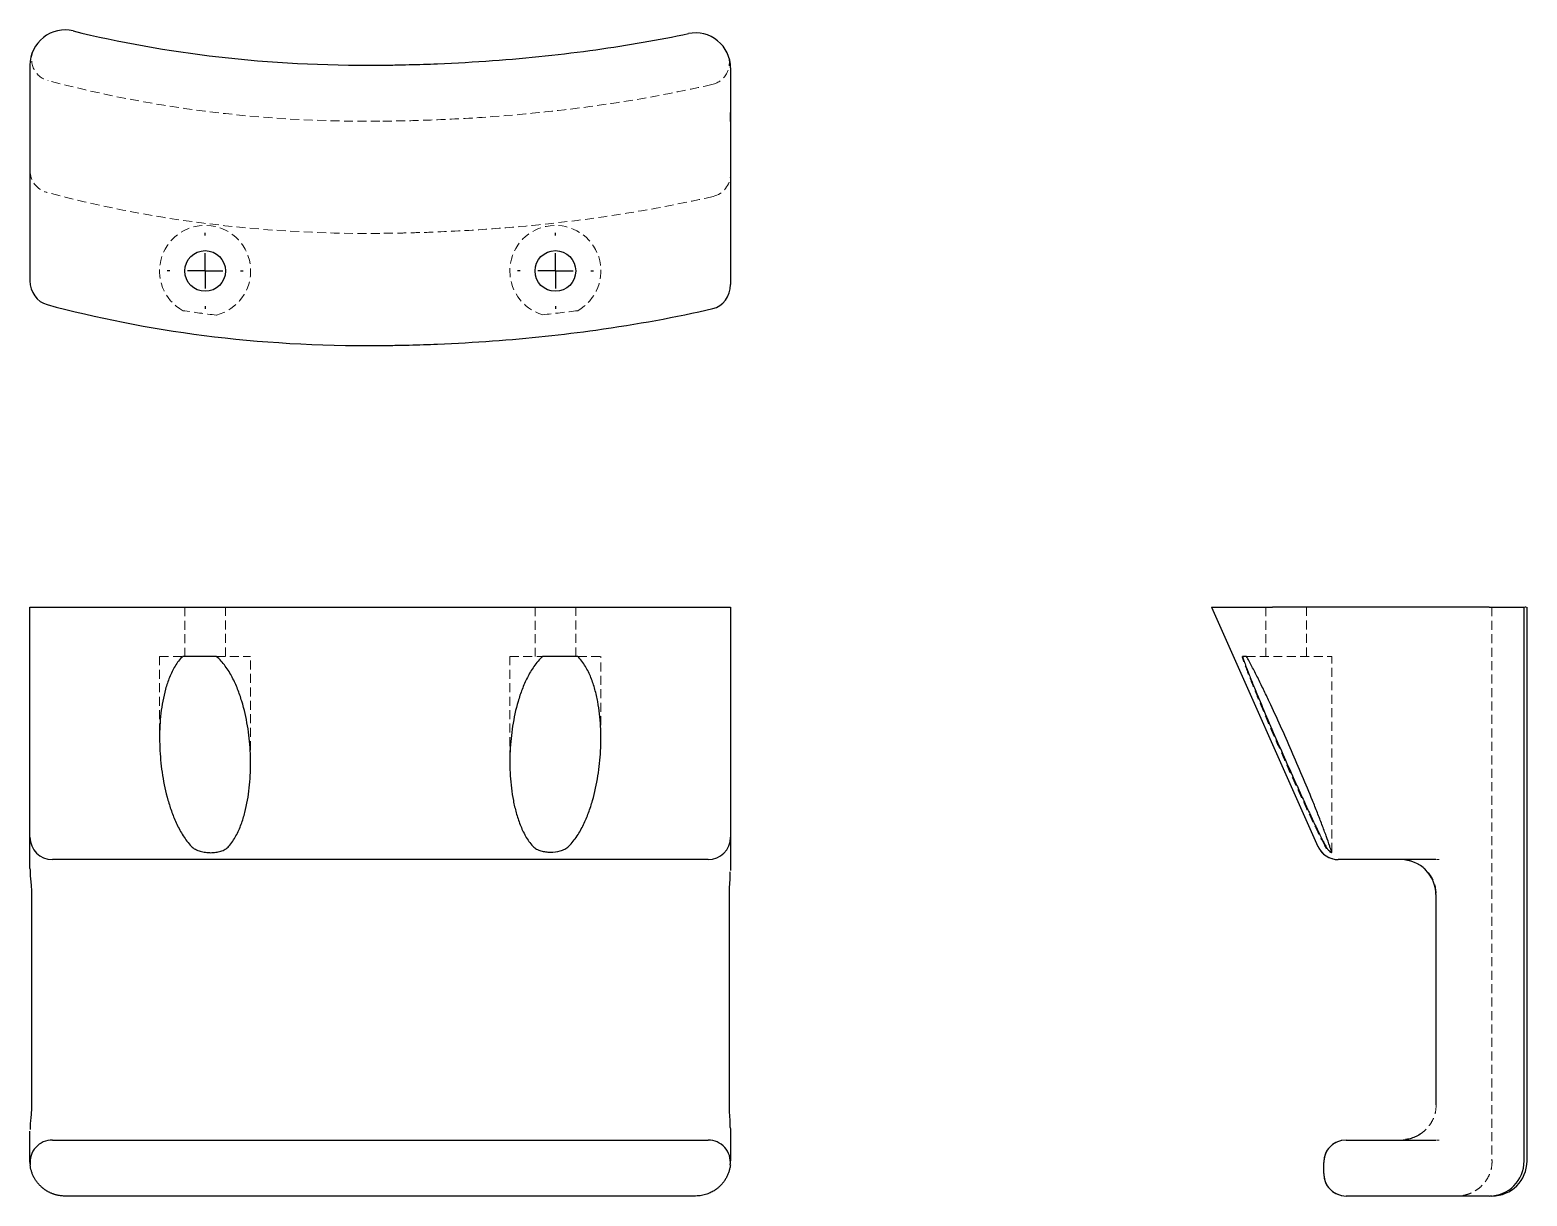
# Model space of a CAD drawing. Header units: millimetres. Extents: x 33 to 245, y 15 to 180.
import ezdxf

# ---------------------------------------------------------------- set-up
doc = ezdxf.new("R2010")
doc.units = ezdxf.units.MM
doc.linetypes.add('HIDDEN', pattern=[1.905, 1.27, -0.635])
doc.layers.add('10', color=7, linetype='Continuous')

# ---------------------------------------------------------------- blocks, each defined once
blk = doc.blocks.new('SW_CENTERMARKSYMBOL_0')
at = {"layer": '10', "color": 0}
for p, q in [((0, 5), (0, 5.38)), ((0, 0), (0, 2.5)), ((-5, 0), (-5.38, 0)), ((0, 0), (-2.5, 0)), ((0, 0), (0, -2.5)), ((0, 0), (2.5, 0)), ((5, 0), (5.38, 0)), ((0, -5), (0, -5.38))]:
    blk.add_line(p, q, dxfattribs=at)
blk = doc.blocks.new('SW_CENTERMARKSYMBOL_1')
at = {"layer": '10', "color": 0}
for p, q in [((0, 5), (0, 5.38)), ((0, 0), (0, 2.5)), ((-5, 0), (-5.38, 0)), ((0, 0), (-2.5, 0)), ((0, 0), (0, -2.5)), ((0, 0), (2.5, 0)), ((5, 0), (5.38, 0)), ((0, -5), (0, -5.38))]:
    blk.add_line(p, q, dxfattribs=at)

msp = doc.modelspace()

# ---------------------------------------------------------------- linework, layer by layer
at = {"color": 7, "linetype": 'Continuous', "lineweight": 25}
for p, q in [((33.42, 175.45), (33.42, 144.91)), ((132.63, 175.04), (132.63, 144.37)), ((33.42, 66.15), (33.42, 98.69)), ((33.42, 98.69), (35.84, 98.69)), ((130.1, 98.69), (132.63, 98.69)), ((132.63, 98.69), (132.63, 66.15)), ((200.74, 98.69), (215.78, 64.85)), ((205.97, 98.69), (209.37, 98.69)), ((240.04, 98.69), (209.37, 98.69)), ((240.04, 98.69), (245, 98.69)), ((245, 20.32), (245, 98.69)), ((245.27, 98.69), (245.1, 98.69)), ((245.42, 20.32), (245.42, 98.69)), ((33.42, 61.71), (33.46, 61.47)), ((232.49, 62.98), (223.83, 62.98)), ((33.64, 58.02), (33.64, 28.25)), ((132.46, 28.25), (132.46, 58.02)), ((232.49, 58.02), (232.49, 28.25)), ((132.58, 25.04), (132.63, 24.82)), ((227.54, 23.29), (228.19, 23.34)), ((224.95, 23.29), (232.48, 23.29)), ((33.43, 19.91), (33.42, 20.32)), ((132.59, 20.39), (132.58, 20.87)), ((216.61, 20.12), (216.61, 18.53)), ((240.04, 15.36), (224.55, 15.36)), ((240.45, 15.36), (240.15, 15.36))]:
    msp.add_line(p, q, dxfattribs=at)
at = {"color": 7, "linetype": 'HIDDEN', "lineweight": 18}
for p, q in [((33.43, 167.96), (33.43, 160.5)), ((132.61, 159.95), (132.61, 167.48)), ((55.34, 98.69), (55.34, 91.75)), ((61.1, 91.75), (61.1, 98.69)), ((104.95, 98.69), (104.95, 91.75)), ((110.7, 91.75), (110.7, 98.69)), ((208.43, 98.69), (208.43, 91.75)), ((214.18, 91.75), (214.18, 98.69)), ((240.42, 98.69), (240.42, 20.32)), ((51.77, 91.75), (55.07, 91.75)), ((51.77, 91.75), (51.77, 80.23)), ((59.81, 91.75), (64.67, 91.75)), ((64.67, 76.56), (64.67, 91.75)), ((101.37, 91.75), (106.03, 91.75)), ((101.37, 91.75), (101.37, 76.84)), ((110.99, 91.75), (114.27, 91.75)), ((114.27, 80.1), (114.27, 91.75)), ((205.68, 91.75), (217.75, 91.75)), ((217.75, 64.08), (217.75, 91.75)), ((217.75, 64.02), (217.75, 64.08)), ((232.96, 62.98), (232.6, 62.98)), ((33.64, 58.02), (33.64, 58.02)), ((232.51, 58.02), (232.56, 58.02)), ((33.64, 28.25), (33.64, 28.25)), ((232.59, 23.29), (232.96, 23.29)), ((33.47, 20.87), (33.43, 19.91)), ((132.61, 19.91), (132.6, 20.13)), ((132.63, 20.32), (132.61, 19.91)), ((216.64, 20.12), (216.66, 20.12)), ((240.45, 20.32), (240.5, 20.32))]:
    msp.add_line(p, q, dxfattribs=at)
at = {"color": 7, "linetype": 'Continuous', "lineweight": 25}
for centre in [(58.22, 146.3), (107.82, 146.3)]:
    msp.add_circle(centre, 2.88, dxfattribs=at)
for centre, radius, start, end in [((38.38, 175.45), 4.96, 76.3352, 180), ((127.67, 175.04), 4.96, 0, 101.7959), ((36.59, 66.15), 3.17, 180, 270), ((129.45, 66.15), 3.17, 270, 0), ((218.69, 66.15), 3.17, 203.9598, 269.9994), ((227.54, 58.02), 4.96, 359.9987, 89.9987), ((36.6, 20.12), 3.17, 90, 186.3794), ((129.44, 20.12), 3.17, 353.6206, 90), ((219.8, 20.12), 3.17, 90.0013, 180.0013), ((240.04, 20.32), 4.96, 270, 0), ((240.45, 20.32), 4.96, 270, 0), ((219.8, 18.53), 3.17, 179.9987, 269.9987)]:
    msp.add_arc(centre, radius, start, end, dxfattribs=at)
at = {"color": 7, "linetype": 'HIDDEN', "lineweight": 18}
for centre, radius, start, end in [((36.81, 176.31), 3.17, 151.2905, 255.045), ((129.29, 175.78), 3.17, 282.8505, 24.6357), ((36.6, 160.5), 3.17, 180, 254.9672), ((129.44, 159.95), 3.17, 282.9, 0), ((58.22, 146.3), 6.45, 284.3104, 240.7386), ((107.82, 146.3), 6.45, 299.3599, 253.8439)]:
    msp.add_arc(centre, radius, start, end, dxfattribs=at)
at = {"color": 7, "linetype": 'Continuous', "lineweight": 25}
for centre, start_param, end_param in [((36.59, 144.91), 1.570796, 2.901268), ((129.45, 144.37), 3.347657, 4.712389)]:
    msp.add_ellipse(centre, major_axis=(0, 3.47), ratio=0.913812, start_param=start_param, end_param=end_param, dxfattribs=at)
for points in [[(39.55, 180.27), (52.56, 177.11), (67.03, 175.28), (82.97, 175.43)], [(35.84, 141.54), (49.79, 137.8), (65.5, 135.58), (82.97, 135.75)], [(35.84, 98.69), (49.79, 98.69), (65.5, 98.69), (82.97, 98.69)], [(59.81, 91.75), (58.23, 91.75), (56.65, 91.75), (55.07, 91.75)], [(110.99, 91.75), (109.34, 91.75), (107.68, 91.75), (106.03, 91.75)], [(205.68, 91.75), (205.47, 91.75), (205.28, 91.75), (205.11, 91.75)], [(33.42, 61.71), (33.42, 63.06), (33.42, 65.33), (33.42, 66.15), (33.42, 66.15)], [(132.63, 66.15), (132.63, 66.15), (132.63, 65.28), (132.63, 62.86), (132.63, 61.45)], [(82.94, 62.98), (67.24, 62.98), (51.77, 62.98), (36.59, 62.98)], [(129.45, 62.98), (114.14, 62.98), (98.62, 62.98), (82.94, 62.98)], [(223.83, 62.98), (220.33, 62.98), (218.83, 62.98), (218.69, 62.98)], [(33.42, 20.32), (33.42, 20.84), (33.42, 22.42), (33.42, 24.56)], [(132.63, 24.82), (132.63, 22.56), (132.63, 20.86), (132.63, 20.32)], [(36.6, 23.29), (44.16, 23.29), (59.46, 23.29), (75.12, 23.29), (82.94, 23.29)], [(82.94, 23.29), (98.58, 23.29), (114.18, 23.29), (129.44, 23.29)], [(219.8, 23.29), (219.94, 23.29), (221.45, 23.29), (224.95, 23.29)], [(82.94, 15.36), (67.92, 15.36), (52.93, 15.36), (38.38, 15.36)], [(127.67, 15.36), (112.97, 15.36), (97.97, 15.36), (82.94, 15.36)], [(224.55, 15.36), (221.34, 15.36), (219.94, 15.36), (219.8, 15.36)]]:
    msp.add_open_spline(points, degree=3, dxfattribs=at)
for points, knots in [([(82.97, 175.43), (82.99, 175.43), (83, 175.43), (83.16, 175.43), (83.37, 175.44), (83.71, 175.44), (83.88, 175.44), (84.39, 175.45), (84.74, 175.45), (85.76, 175.47), (86.44, 175.49), (88.46, 175.54), (89.8, 175.58), (93.77, 175.74), (96.37, 175.89), (104, 176.45), (108.89, 176.97), (118.11, 178.26), (122.47, 179.02), (126.65, 179.9)], [0, 0, 0, 0, 0.0003665, 0.0003665, 0.0023189, 0.0023189, 0.0042714, 0.0042714, 0.0081762, 0.0081762, 0.0159858, 0.0159858, 0.0316051, 0.0316051, 0.0628436, 0.0628436, 0.1253207, 0.1253207, 0.1859762, 0.1859762, 0.1859762, 0.1859762]), ([(82.97, 135.75), (82.99, 135.75), (83, 135.75), (83.16, 135.75), (83.37, 135.75), (83.71, 135.76), (83.88, 135.76), (84.39, 135.77), (84.74, 135.77), (85.76, 135.79), (86.44, 135.8), (88.46, 135.85), (89.8, 135.9), (93.77, 136.06), (96.37, 136.21), (104, 136.76), (108.89, 137.29), (119.38, 138.75), (124.89, 139.77), (130.1, 140.97)], [0, 0, 0, 0, 0.0003665, 0.0003665, 0.0023189, 0.0023189, 0.0042714, 0.0042714, 0.0081762, 0.0081762, 0.0159858, 0.0159858, 0.0316051, 0.0316051, 0.0628436, 0.0628436, 0.1253207, 0.1253207, 0.202868, 0.202868, 0.202868, 0.202868]), ([(82.97, 98.69), (82.99, 98.69), (83, 98.69), (83.16, 98.69), (83.37, 98.69), (83.71, 98.69), (83.88, 98.69), (84.39, 98.69), (84.74, 98.69), (85.76, 98.69), (86.44, 98.69), (88.46, 98.69), (89.8, 98.69), (93.77, 98.69), (96.37, 98.69), (104, 98.69), (108.89, 98.69), (119.38, 98.69), (124.89, 98.69), (130.1, 98.69)], [0, 0, 0, 0, 0.0003665, 0.0003665, 0.0023189, 0.0023189, 0.0042714, 0.0042714, 0.0081762, 0.0081762, 0.0159858, 0.0159858, 0.0316051, 0.0316051, 0.0628436, 0.0628436, 0.1253207, 0.1253207, 0.202868, 0.202868, 0.202868, 0.202868]), ([(200.75, 98.69), (200.75, 98.69), (200.75, 98.69), (200.75, 98.69), (200.75, 98.69), (200.76, 98.69), (200.76, 98.69), (200.77, 98.69), (200.77, 98.69), (200.79, 98.69), (200.8, 98.69), (200.85, 98.69), (200.9, 98.69), (201.06, 98.69), (201.21, 98.69), (201.76, 98.69), (202.29, 98.69), (203.75, 98.69), (204.77, 98.69), (205.97, 98.69)], [0, 0, 0, 0, 0.0003665, 0.0003665, 0.0023189, 0.0023189, 0.0042714, 0.0042714, 0.0081762, 0.0081762, 0.0159858, 0.0159858, 0.0316051, 0.0316051, 0.0628436, 0.0628436, 0.1253207, 0.1253207, 0.202868, 0.202868, 0.202868, 0.202868]), ([(55.07, 91.75), (54.84, 91.54), (54.64, 91.32), (54.28, 90.85), (54.11, 90.61), (53.81, 90.11), (53.67, 89.85), (53.41, 89.32), (53.29, 89.05), (52.96, 88.23), (52.77, 87.68), (52.46, 86.56), (52.33, 85.99), (52.12, 84.85), (52.03, 84.27), (51.9, 83.1), (51.85, 82.51), (51.75, 80.75), (51.76, 79.58), (51.89, 77.23), (52.01, 76.07), (52.38, 73.73), (52.63, 72.57), (53.13, 70.82), (53.31, 70.24), (53.73, 69.1), (53.96, 68.54), (54.48, 67.43), (54.78, 66.89), (55.45, 65.83), (55.83, 65.33), (56.27, 64.87)], [0, 0, 0, 0, 0.03125, 0.03125, 0.0625, 0.0625, 0.09375, 0.09375, 0.125, 0.125, 0.1875, 0.1875, 0.25, 0.25, 0.3125, 0.3125, 0.375, 0.375, 0.5, 0.5, 0.625, 0.625, 0.75, 0.75, 0.8125, 0.8125, 0.875, 0.875, 0.9375, 0.9375, 1, 1, 1, 1]), ([(61.59, 64.87), (61.99, 65.33), (62.31, 65.83), (62.88, 66.87), (63.12, 67.42), (63.53, 68.53), (63.7, 69.09), (64, 70.23), (64.12, 70.8), (64.33, 71.96), (64.41, 72.54), (64.55, 73.71), (64.59, 74.3), (64.69, 76.07), (64.68, 77.24), (64.55, 79.59), (64.42, 80.75), (64.03, 83.08), (63.77, 84.24), (63.24, 85.98), (63.05, 86.55), (62.6, 87.68), (62.35, 88.24), (61.78, 89.32), (61.45, 89.86), (60.9, 90.61), (60.71, 90.85), (60.29, 91.32), (60.06, 91.54), (59.81, 91.75)], [0, 0, 0, 0, 0.0625, 0.0625, 0.125, 0.125, 0.1875, 0.1875, 0.25, 0.25, 0.3125, 0.3125, 0.375, 0.375, 0.5, 0.5, 0.625, 0.625, 0.75, 0.75, 0.8125, 0.8125, 0.875, 0.875, 0.9375, 0.9375, 0.96875, 0.96875, 1, 1, 1, 1]), ([(106.03, 91.75), (105.79, 91.53), (105.57, 91.31), (105.16, 90.83), (104.97, 90.59), (104.61, 90.08), (104.45, 89.82), (104.13, 89.29), (103.99, 89.02), (103.57, 88.2), (103.33, 87.64), (102.9, 86.52), (102.71, 85.95), (102.2, 84.22), (101.95, 83.04), (101.58, 80.7), (101.46, 79.53), (101.36, 77.18), (101.36, 76.01), (101.47, 74.26), (101.53, 73.67), (101.67, 72.5), (101.76, 71.91), (101.98, 70.75), (102.12, 70.18), (102.43, 69.04), (102.62, 68.48), (103.05, 67.37), (103.3, 66.83), (103.89, 65.8), (104.23, 65.31), (104.65, 64.87)], [0, 0, 0, 0, 0.03125, 0.03125, 0.0625, 0.0625, 0.09375, 0.09375, 0.125, 0.125, 0.1875, 0.1875, 0.25, 0.25, 0.375, 0.375, 0.5, 0.5, 0.625, 0.625, 0.6875, 0.6875, 0.75, 0.75, 0.8125, 0.8125, 0.875, 0.875, 0.9375, 0.9375, 1, 1, 1, 1]), ([(109.71, 64.87), (110.17, 65.32), (110.56, 65.81), (111.07, 66.58), (111.23, 66.85), (111.53, 67.39), (111.68, 67.66), (112.08, 68.49), (112.31, 69.05), (112.73, 70.19), (112.92, 70.76), (113.41, 72.48), (113.67, 73.65), (114.04, 76.02), (114.17, 77.19), (114.29, 79.54), (114.29, 80.71), (114.16, 83.03), (114.03, 84.19), (113.7, 85.92), (113.57, 86.5), (113.26, 87.63), (113.07, 88.19), (112.64, 89.28), (112.38, 89.82), (111.77, 90.84), (111.42, 91.32), (110.99, 91.75)], [0, 0, 0, 0, 0.0625, 0.0625, 0.09375, 0.09375, 0.125, 0.125, 0.1875, 0.1875, 0.25, 0.25, 0.375, 0.375, 0.5, 0.5, 0.625, 0.625, 0.75, 0.75, 0.8125, 0.8125, 0.875, 0.875, 0.9375, 0.9375, 1, 1, 1, 1]), ([(205.11, 91.75), (205.18, 91.53), (205.26, 91.31), (205.43, 90.83), (205.52, 90.59), (205.71, 90.08), (205.81, 89.82), (206.01, 89.29), (206.12, 89.02), (206.44, 88.2), (206.67, 87.64), (207.13, 86.52), (207.37, 85.95), (208.09, 84.22), (208.59, 83.04), (209.6, 80.7), (210.11, 79.53), (211.14, 77.18), (211.67, 76.01), (212.46, 74.26), (212.72, 73.67), (213.25, 72.5), (213.52, 71.91), (214.06, 70.75), (214.32, 70.18), (214.86, 69.04), (215.12, 68.48), (215.65, 67.37), (215.91, 66.83), (216.43, 65.8), (216.68, 65.31), (216.92, 64.87)], [0, 0, 0, 0, 0.03125, 0.03125, 0.0625, 0.0625, 0.09375, 0.09375, 0.125, 0.125, 0.1875, 0.1875, 0.25, 0.25, 0.375, 0.375, 0.5, 0.5, 0.625, 0.625, 0.6875, 0.6875, 0.75, 0.75, 0.8125, 0.8125, 0.875, 0.875, 0.9375, 0.9375, 1, 1, 1, 1]), ([(217.47, 64.87), (217.33, 65.32), (217.16, 65.81), (216.88, 66.58), (216.78, 66.85), (216.58, 67.39), (216.48, 67.66), (216.16, 68.49), (215.94, 69.05), (215.5, 70.19), (215.27, 70.76), (214.57, 72.48), (214.08, 73.65), (213.09, 76.02), (212.58, 77.19), (211.56, 79.54), (211.04, 80.71), (209.98, 83.03), (209.45, 84.19), (208.64, 85.92), (208.36, 86.5), (207.81, 87.63), (207.54, 88.19), (207, 89.28), (206.72, 89.82), (206.19, 90.84), (205.93, 91.32), (205.68, 91.75)], [0, 0, 0, 0, 0.0625, 0.0625, 0.09375, 0.09375, 0.125, 0.125, 0.1875, 0.1875, 0.25, 0.25, 0.375, 0.375, 0.5, 0.5, 0.625, 0.625, 0.75, 0.75, 0.8125, 0.8125, 0.875, 0.875, 0.9375, 0.9375, 1, 1, 1, 1]), ([(56.27, 64.87), (56.44, 64.69), (56.64, 64.55), (57.06, 64.32), (57.3, 64.23), (57.77, 64.09), (58.01, 64.04), (58.51, 63.98), (58.76, 63.96), (59.25, 63.96), (59.49, 63.98), (59.97, 64.04), (60.2, 64.09), (60.65, 64.23), (60.87, 64.32), (61.26, 64.55), (61.44, 64.69), (61.59, 64.86)], [0, 0, 0, 0, 0.125, 0.125, 0.25, 0.25, 0.375, 0.375, 0.5, 0.5, 0.625, 0.625, 0.75, 0.75, 0.875, 0.875, 1, 1, 1, 1]), ([(104.65, 64.87), (104.8, 64.71), (104.97, 64.58), (105.35, 64.37), (105.56, 64.28), (105.98, 64.15), (106.2, 64.11), (106.66, 64.05), (106.89, 64.04), (107.59, 64.04), (108.06, 64.09), (108.73, 64.28), (108.95, 64.37), (109.35, 64.58), (109.54, 64.71), (109.71, 64.87)], [0, 0, 0, 0, 0.125, 0.125, 0.25, 0.25, 0.375, 0.375, 0.5, 0.5, 0.75, 0.75, 0.875, 0.875, 1, 1, 1, 1]), ([(216.92, 64.87), (217, 64.71), (217.09, 64.58), (217.26, 64.37), (217.35, 64.28), (217.49, 64.15), (217.55, 64.11), (217.65, 64.05), (217.69, 64.04), (217.76, 64.04), (217.76, 64.09), (217.69, 64.28), (217.66, 64.37), (217.57, 64.58), (217.52, 64.71), (217.47, 64.87)], [0, 0, 0, 0, 0.125, 0.125, 0.25, 0.25, 0.375, 0.375, 0.5, 0.5, 0.75, 0.75, 0.875, 0.875, 1, 1, 1, 1]), ([(33.46, 61.47), (33.45, 61.19), (33.44, 60.66), (33.55, 59.74), (33.63, 58.84), (33.63, 58.29), (33.64, 58.02)], [0, 0, 0, 0, 0.310268, 0.568715, 0.792498, 1, 1, 1, 1]), ([(132.46, 58.02), (132.47, 58.27), (132.47, 58.8), (132.53, 59.63), (132.61, 60.47), (132.59, 60.97), (132.58, 61.23)], [0, 0, 0, 0, 0.212451, 0.439687, 0.696942, 1, 1, 1, 1]), ([(33.64, 28.25), (33.63, 27.99), (33.63, 27.43), (33.55, 26.53), (33.44, 25.61), (33.45, 25.08), (33.46, 24.8)], [0, 0, 0, 0, 0.207502, 0.431285, 0.689732, 1, 1, 1, 1]), ([(132.58, 25.04), (132.59, 25.3), (132.61, 25.8), (132.53, 26.65), (132.47, 27.48), (132.47, 28), (132.46, 28.25)], [0, 0, 0, 0, 0.303058, 0.560313, 0.787549, 1, 1, 1, 1]), ([(230.35, 24.17), (230.33, 24.16), (230.05, 23.93), (229.52, 23.7), (228.79, 23.43), (228.39, 23.37), (228.19, 23.34)], [0, 0, 0, 0, 0.019906, 0.315709, 0.641066, 1, 1, 1, 1]), ([(219.1, 23.22), (218.76, 23.1), (218.06, 22.88), (217.24, 22.11), (216.71, 21.13), (216.65, 20.45), (216.62, 20.12)], [0, 0, 0, 0, 0.249384, 0.504867, 0.75762, 1, 1, 1, 1]), ([(38.38, 15.36), (38.3, 15.36), (38.16, 15.36), (37.94, 15.38), (37.73, 15.4), (37.52, 15.43), (37.32, 15.47), (37.13, 15.51), (36.95, 15.57), (36.78, 15.62), (36.61, 15.68), (36.45, 15.75), (36.29, 15.81), (36.15, 15.88), (36.01, 15.96), (35.88, 16.03), (35.76, 16.11), (35.64, 16.18), (35.53, 16.26), (35.43, 16.33), (35.33, 16.4), (35.24, 16.48), (35.15, 16.55), (34.98, 16.7), (34.73, 16.95), (34.42, 17.31), (34.16, 17.7), (33.93, 18.1), (33.75, 18.51), (33.61, 18.92), (33.51, 19.34), (33.47, 19.63), (33.45, 19.77)], [0, 0, 0, 0, 0.030994, 0.061202, 0.090623, 0.119258, 0.147105, 0.174166, 0.200441, 0.225928, 0.250629, 0.274544, 0.297672, 0.320013, 0.341567, 0.362335, 0.382316, 0.401511, 0.419919, 0.43754, 0.454375, 0.470423, 0.485685, 0.500161, 0.566709, 0.632088, 0.696301, 0.759352, 0.821244, 0.88198, 0.941564, 1, 1, 1, 1]), ([(132.6, 19.77), (132.59, 19.69), (132.57, 19.54), (132.53, 19.32), (132.47, 19.09), (132.41, 18.87), (132.34, 18.65), (132.25, 18.43), (132.16, 18.21), (132.05, 17.99), (131.93, 17.78), (131.8, 17.57), (131.66, 17.37), (131.5, 17.17), (131.34, 16.98), (131.16, 16.79), (130.98, 16.63), (130.8, 16.47), (130.61, 16.33), (130.4, 16.18), (130.16, 16.03), (129.89, 15.88), (129.59, 15.74), (129.26, 15.62), (128.9, 15.51), (128.52, 15.43), (128.1, 15.37), (127.81, 15.36), (127.67, 15.36)], [0, 0, 0, 0, 0.0310351, 0.0623981, 0.0940895, 0.1261099, 0.1584595, 0.1911388, 0.2241482, 0.2574882, 0.291159, 0.3251612, 0.3594949, 0.3941607, 0.4291587, 0.4644895, 0.5001532, 0.5298523, 0.5626999, 0.598696, 0.6378405, 0.6801335, 0.7255749, 0.7741643, 0.8259018, 0.8807871, 0.9388199, 1, 1, 1, 1]), ([(216.62, 18.53), (216.65, 18.2), (216.71, 17.51), (217.24, 16.54), (218.07, 15.77), (218.77, 15.54), (219.11, 15.43)], [0, 0, 0, 0, 0.242073, 0.494924, 0.750615, 1, 1, 1, 1])]:
    msp.add_open_spline(points, degree=3, knots=knots, dxfattribs=at)
at = {"color": 7, "linetype": 'HIDDEN', "lineweight": 18}
for points in [[(82.97, 167.5), (65.57, 167.33), (49.91, 169.53), (35.99, 173.25)], [(82.97, 151.62), (65.48, 151.46), (49.75, 153.68), (35.78, 157.43)], [(59.81, 140.05), (58.23, 140.24), (56.65, 140.45), (55.07, 140.68)], [(110.99, 140.68), (109.34, 140.47), (107.68, 140.28), (106.03, 140.11)]]:
    msp.add_open_spline(points, degree=3, dxfattribs=at)
for points, knots in [([(129.99, 172.69), (124.81, 171.51), (119.34, 170.5), (108.89, 169.03), (104, 168.51), (96.37, 167.96), (93.77, 167.81), (89.8, 167.65), (88.46, 167.6), (86.44, 167.55), (85.76, 167.54), (84.74, 167.52), (84.39, 167.51), (83.88, 167.51), (83.71, 167.5), (83.37, 167.5), (83.16, 167.5), (83, 167.5), (82.99, 167.5), (82.97, 167.5)], [0, 0, 0, 0, 0.0770218, 0.0770218, 0.1394989, 0.1394989, 0.1707375, 0.1707375, 0.1863567, 0.1863567, 0.1941664, 0.1941664, 0.1980712, 0.1980712, 0.2000236, 0.2000236, 0.201976, 0.201976, 0.2023426, 0.2023426, 0.2023426, 0.2023426]), ([(33.47, 169.69), (33.46, 169.4), (33.44, 168.85), (33.45, 168.25), (33.45, 167.96)], [0, 0, 0, 0, 0.5169425, 1, 1, 1, 1]), ([(132.59, 167.48), (132.59, 167.77), (132.6, 168.36), (132.58, 168.91), (132.58, 169.19)], [0, 0, 0, 0, 0.482728, 1, 1, 1, 1]), ([(130.15, 156.85), (124.92, 155.65), (119.4, 154.63), (108.89, 153.16), (104, 152.64), (96.37, 152.08), (93.77, 151.93), (89.8, 151.77), (88.46, 151.73), (86.44, 151.68), (85.76, 151.66), (84.74, 151.64), (84.39, 151.64), (83.88, 151.63), (83.71, 151.63), (83.37, 151.63), (83.16, 151.62), (83, 151.62), (82.99, 151.62), (82.97, 151.62)], [0, 0, 0, 0, 0.0777858, 0.0777858, 0.1402629, 0.1402629, 0.1715014, 0.1715014, 0.1871207, 0.1871207, 0.1949304, 0.1949304, 0.1988352, 0.1988352, 0.2007876, 0.2007876, 0.20274, 0.20274, 0.2031065, 0.2031065, 0.2031065, 0.2031065]), ([(216.8, 64.87), (216.56, 65.33), (216.3, 65.83), (215.78, 66.87), (215.51, 67.42), (214.98, 68.53), (214.71, 69.09), (214.18, 70.23), (213.91, 70.8), (213.38, 71.96), (213.11, 72.54), (212.58, 73.71), (212.31, 74.3), (211.52, 76.07), (211, 77.24), (209.97, 79.59), (209.46, 80.75), (208.46, 83.08), (207.97, 84.24), (207.25, 85.98), (207.01, 86.55), (206.56, 87.68), (206.34, 88.24), (205.91, 89.32), (205.71, 89.86), (205.44, 90.61), (205.35, 90.85), (205.19, 91.32), (205.12, 91.54), (205.05, 91.75)], [0, 0, 0, 0, 0.0625, 0.0625, 0.125, 0.125, 0.1875, 0.1875, 0.25, 0.25, 0.3125, 0.3125, 0.375, 0.375, 0.5, 0.5, 0.625, 0.625, 0.75, 0.75, 0.8125, 0.8125, 0.875, 0.875, 0.9375, 0.9375, 0.96875, 0.96875, 1, 1, 1, 1]), ([(215.84, 64.86), (215.98, 64.58), (216.26, 64.01), (217.06, 63.34), (217.72, 63.14), (218.05, 63.04)], [0, 0, 0, 0, 0.332574, 0.666929, 1, 1, 1, 1]), ([(217.45, 64.87), (217.5, 64.69), (217.56, 64.55), (217.65, 64.32), (217.69, 64.23), (217.74, 64.09), (217.75, 64.04), (217.75, 63.98), (217.73, 63.96), (217.67, 63.96), (217.63, 63.98), (217.51, 64.04), (217.44, 64.09), (217.28, 64.23), (217.19, 64.32), (216.99, 64.55), (216.89, 64.69), (216.8, 64.86)], [0, 0, 0, 0, 0.125, 0.125, 0.25, 0.25, 0.375, 0.375, 0.5, 0.5, 0.625, 0.625, 0.75, 0.75, 0.875, 0.875, 1, 1, 1, 1]), ([(228.19, 62.93), (228.4, 62.9), (228.8, 62.83), (229.47, 62.6), (230.11, 62.29), (230.69, 61.9), (231.14, 61.49), (231.46, 61.12), (231.69, 60.82), (231.94, 60.43), (232.22, 59.84), (232.49, 59.01), (232.53, 58.37), (232.55, 58.02)], [0, 0, 0, 0, 0.1958318, 0.3594834, 0.4921481, 0.5956695, 0.6735428, 0.7052264, 0.7340435, 0.7713236, 0.8296724, 0.90716, 1, 1, 1, 1]), ([(232.55, 28.25), (232.53, 27.92), (232.49, 27.23), (232.15, 26.25), (231.65, 25.38), (231.01, 24.65), (230.57, 24.33), (230.35, 24.17)], [0, 0, 0, 0, 0.178559, 0.366951, 0.567693, 0.783389, 1, 1, 1, 1]), ([(240.47, 20.32), (240.45, 19.98), (240.41, 19.29), (240.08, 18.32), (239.58, 17.44), (238.93, 16.71), (238.2, 16.14), (237.45, 15.75), (236.72, 15.5), (236.32, 15.43), (236.11, 15.4)], [0, 0, 0, 0, 0.0993987, 0.2036933, 0.3137765, 0.4306805, 0.5558523, 0.691135, 0.8385427, 1, 1, 1, 1])]:
    msp.add_open_spline(points, degree=3, knots=knots, dxfattribs=at)

# ---------------------------------------------------------------- block references
at = {"layer": '10'}
for name, p in [('SW_CENTERMARKSYMBOL_1', (58.22, 146.3)), ('SW_CENTERMARKSYMBOL_0', (107.82, 146.3))]:
    msp.add_blockref(name, p, dxfattribs=at)

doc.saveas('drawing.dxf')
